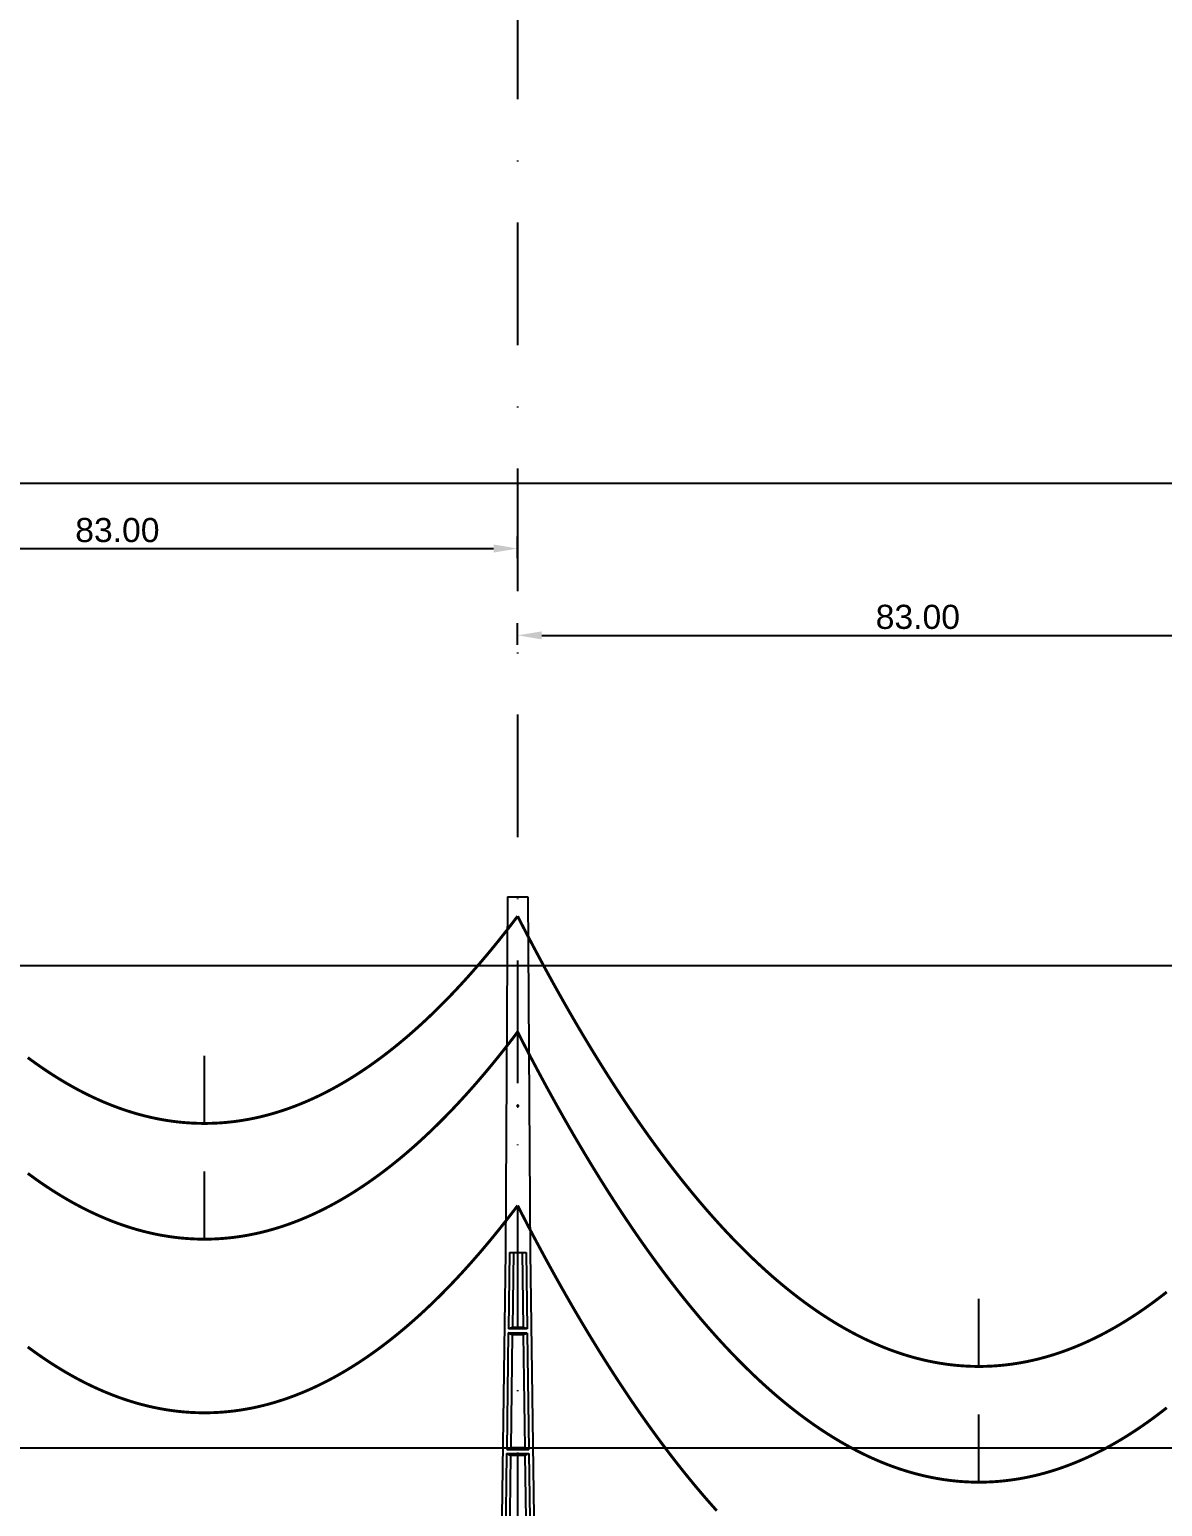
# Model space of a CAD drawing. Header units: metres. Extents: x -121 to 9872, y 3505 to 10721.
# Drawn here: x 4119.9 to 4237.4, y 6570.9 to 6724 of the extents above; entities that cross this region are included whole.
import ezdxf

# ---------------------------------------------------------------- set-up
doc = ezdxf.new("R2010")
doc.units = ezdxf.units.M
doc.header["$PDMODE"] = 2
doc.linetypes.add('DASHDOT', pattern=[25.4, 12.7, -6.35, 0, -6.35])
for name, color, linetype in [('CON-EOL- FO', 101, 'Continuous'), ('CON-EOL-CA ARBUTUS', 144, 'Continuous'), ('cotas', 7, 'Continuous'), ('GRID', 253, 'Continuous'), ('POSTE DT', 7, 'Continuous')]:
    doc.layers.add(name, color=color, linetype=linetype)
doc.styles.get("Standard").update_dxf_attribs({"font": 'arial.ttf'})
doc.dimstyles.new('ISO-25', dxfattribs={"dimtxt": 2.5, "dimasz": 2.5, "dimexe": 1.25, "dimexo": 0.625, "dimtad": 1, "dimzin": 1, "dimtxsty": 'Standard', "dimcen": 2.5, "dimaunit": 1, "dimadec": 3, "dimazin": 3, "dimtfac": 1, "dimtmove": 0, "dimatfit": 3, "dimfxlon": 1, "dimarcsym": 0})

# ---------------------------------------------------------------- blocks, each defined once
blk = doc.blocks.new('*U1')
at = {"layer": 'POSTE DT', "extrusion": (0, 1, 0)}
for p, q in [((-3.31, 378.23), (-4.05, 262)), ((-3.31, 378.23), (3.31, 378.23)), ((3.31, 378.23), (4.06, 262)), ((-4.05, 262), (-7.72, 0)), ((-4.05, 262), (-4.05, 262)), ((-2.73, 262), (-3.08, 237.05)), ((-2.73, 262), (2.75, 262)), ((-1.42, 262), (-1.77, 237.57)), ((1.43, 262), (1.77, 237.57)), ((2.75, 262), (3.1, 237.05)), ((4.06, 262), (7.72, 0)), ((3.1, 237.05), (-3.08, 237.05)), ((-3.1, 235.74), (-3.63, 197.65)), ((3.11, 235.73), (-3.1, 235.74)), ((-1.8, 235.21), (-2.32, 198.19)), ((1.8, 235.21), (2.32, 198.19)), ((3.11, 235.73), (3.65, 197.65)), ((-3.65, 196.34), (-4.19, 158.25)), ((-2.35, 195.8), (-2.87, 158.8)), ((2.35, 195.8), (2.87, 158.8)), ((3.66, 196.34), (4.2, 158.25)), ((-4.21, 156.94), (-4.74, 118.85)), ((-2.9, 156.39), (-3.42, 119.41)), ((2.91, 156.39), (3.42, 119.41)), ((4.21, 156.94), (4.75, 118.85)), ((-4.76, 117.54), (-5.29, 79.45)), ((4.77, 117.54), (-4.76, 117.54)), ((4.75, 118.85), (-4.74, 118.85)), ((-3.46, 116.98), (-3.97, 80.02)), ((3.46, 116.98), (3.98, 80.02)), ((4.77, 117.54), (5.3, 79.45)), ((-5.31, 78.14), (-5.85, 40.06)), ((5.32, 78.14), (-5.31, 78.14)), ((5.3, 79.45), (-5.29, 79.45)), ((-4.01, 77.57), (-4.53, 40.63)), ((4.01, 77.57), (4.53, 40.63)), ((5.32, 78.14), (5.85, 40.06)), ((-5.86, 38.74), (-6.41, 0)), ((5.87, 38.74), (-5.86, 38.74)), ((5.85, 40.06), (-5.85, 40.06)), ((5.87, 38.74), (6.41, 0)), ((-4.56, 38.17), (-5.1, 0)), ((4.56, 38.17), (5.1, 0)), ((-6.41, 0), (-7.72, 0)), ((-5.1, 0), (-6.41, 0)), ((5.1, 0), (-5.1, 0)), ((6.41, 0), (5.1, 0)), ((7.72, 0), (6.41, 0))]:
    blk.add_line(p, q, dxfattribs=at)
at = {"layer": 'POSTE DT', "ltscale": 3}
for points in [[(-3.65, 196.34), (3.66, 196.34)], [(-3.63, 197.65), (3.65, 197.65)], [(-4.21, 156.94), (4.21, 156.94)], [(4.2, 158.25), (-4.19, 158.25)]]:
    blk.add_lwpolyline(points, dxfattribs=at)
at = {"layer": 'POSTE DT'}
for points, knots in [([(0.25, 309.94), (0.25, 309.93), (0.25, 309.93), (0.25, 309.92), (0.25, 309.91), (0.25, 309.9), (0.25, 309.89), (0.24, 309.85), (0.22, 309.82), (0.19, 309.77), (0.16, 309.74), (0.11, 309.71), (0.08, 309.7), (0.01, 309.68), (-0.02, 309.68), (-0.08, 309.7), (-0.11, 309.71), (-0.16, 309.74), (-0.18, 309.76), (-0.21, 309.8), (-0.22, 309.82), (-0.24, 309.85), (-0.24, 309.87), (-0.25, 309.89), (-0.25, 309.9), (-0.25, 309.92), (-0.25, 309.92), (-0.25, 309.93), (-0.25, 309.94), (-0.25, 309.95), (-0.25, 309.95), (-0.25, 309.96), (-0.25, 309.97), (-0.24, 310), (-0.23, 310.02), (-0.21, 310.07), (-0.2, 310.09), (-0.15, 310.14), (-0.13, 310.15), (-0.07, 310.18), (-0.03, 310.19), (0.03, 310.19), (0.06, 310.18), (0.12, 310.16), (0.14, 310.14), (0.18, 310.11), (0.2, 310.09), (0.21, 310.06), (0.22, 310.05), (0.23, 310.04), (0.24, 310.01), (0.24, 309.99), (0.25, 309.97), (0.25, 309.96), (0.25, 309.95), (0.25, 309.94), (0.25, 309.94), (0.25, 309.94), (0.25, 309.94)], [-54.728303, -54.728303, -54.728303, -54.728303, -54.309038, -54.309038, -53.647169, -53.647169, -52.532885, -52.532885, -48.86224, -48.86224, -45.282765, -45.282765, -41.52867, -41.52867, -37.867486, -37.867486, -34.454589, -34.454589, -31.301423, -31.301423, -28.48103, -28.48103, -26.961755, -26.961755, -25.7544, -25.7544, -25.136228, -25.136228, -24.64409, -24.64409, -24.094201, -24.094201, -23.191199, -23.191199, -20.494482, -20.494482, -17.342863, -17.342863, -13.645538, -13.645538, -9.835989, -9.835989, -6.296781, -6.296781, -3.005029, -3.005029, 0, 0, 0, 1.527594, 1.527594, 3.697216, 3.697216, 4.489727, 4.489727, 5.01438, 5.01438, 5.095313, 5.095313, 5.095313, 5.095313]), ([(-1.77, 237.57), (-1.99, 237.49), (-2.21, 237.4), (-2.64, 237.22), (-2.86, 237.14), (-3.08, 237.05)], [0, 0, 0, 0, 56.660495, 56.660495, 113.412826, 113.412826, 113.412826, 113.412826]), ([(1.77, 237.57), (1.18, 237.57), (0.59, 237.57), (-0.59, 237.57), (-1.18, 237.57), (-1.77, 237.57)], [0, 0, 0, 0, 67.306894, 67.306894, 134.614447, 134.614447, 134.614447, 134.614447]), ([(3.1, 237.05), (2.87, 237.14), (2.65, 237.23), (2.21, 237.4), (1.99, 237.49), (1.77, 237.57)], [0, 0, 0, 0, 56.738948, 56.738948, 113.38731, 113.38731, 113.38731, 113.38731]), ([(-3.1, 235.74), (-2.88, 235.65), (-2.67, 235.56), (-2.23, 235.39), (-2.02, 235.3), (-1.8, 235.21)], [0.055576, 0.055576, 0.055576, 0.055576, 56.767409, 56.767409, 113.50757, 113.50757, 113.50757, 113.50757]), ([(-1.8, 235.21), (-1.2, 235.21), (-0.6, 235.21), (0.6, 235.21), (1.2, 235.21), (1.8, 235.21)], [0, 0, 0, 0, 68.567797, 68.567797, 137.136247, 137.136247, 137.136247, 137.136247]), ([(1.8, 235.21), (2.02, 235.3), (2.24, 235.38), (2.68, 235.56), (2.89, 235.65), (3.11, 235.73)], [0, 0, 0, 0, 56.845349, 56.845349, 113.599799, 113.599799, 113.599799, 113.599799]), ([(-2.32, 198.19), (-2.54, 198.1), (-2.76, 198.01), (-3.2, 197.83), (-3.41, 197.74), (-3.63, 197.65)], [0, 0, 0, 0, 63.412073, 63.412073, 126.777421, 126.777421, 126.777421, 126.777421]), ([(2.32, 198.19), (1.55, 198.19), (0.77, 198.19), (-0.77, 198.19), (-1.55, 198.19), (-2.32, 198.19)], [0, 0, 0, 0, 88.31008, 88.31008, 176.620652, 176.620652, 176.620652, 176.620652]), ([(3.65, 197.65), (3.43, 197.74), (3.2, 197.83), (2.76, 198.01), (2.54, 198.1), (2.32, 198.19)], [0, 0, 0, 0, 63.488119, 63.488119, 126.880939, 126.880939, 126.880939, 126.880939]), ([(-3.65, 196.34), (-3.43, 196.25), (-3.22, 196.16), (-2.78, 195.98), (-2.57, 195.89), (-2.35, 195.8)], [0.054307, 0.054307, 0.054307, 0.054307, 63.527131, 63.527131, 127.063246, 127.063246, 127.063246, 127.063246]), ([(-2.35, 195.8), (-1.57, 195.8), (-0.78, 195.8), (0.79, 195.8), (1.57, 195.8), (2.35, 195.8)], [0, 0, 0, 0, 89.585713, 89.585713, 179.17191, 179.17191, 179.17191, 179.17191]), ([(2.35, 195.8), (2.57, 195.89), (2.79, 195.98), (3.23, 196.16), (3.45, 196.25), (3.66, 196.34)], [0, 0, 0, 0, 63.60246, 63.60246, 127.109696, 127.109696, 127.109696, 127.109696]), ([(-4.21, 156.94), (-3.99, 156.85), (-3.77, 156.75), (-3.34, 156.57), (-3.12, 156.48), (-2.9, 156.39)], [0.053423, 0.053423, 0.053423, 0.053423, 70.429742, 70.429742, 140.90167, 140.90167, 140.90167, 140.90167]), ([(-2.87, 158.8), (-3.09, 158.71), (-3.31, 158.62), (-3.75, 158.43), (-3.97, 158.34), (-4.19, 158.25)], [0, 0, 0, 0, 70.301707, 70.301707, 140.590947, 140.590947, 140.590947, 140.590947]), ([(-2.9, 156.39), (-1.94, 156.39), (-0.97, 156.39), (0.97, 156.39), (1.94, 156.39), (2.91, 156.39)], [0, 0, 0, 0, 110.60219, 110.60219, 221.20473, 221.20473, 221.20473, 221.20473]), ([(2.87, 158.8), (1.92, 158.8), (0.96, 158.8), (-0.96, 158.8), (-1.91, 158.8), (-2.87, 158.8)], [0, 0, 0, 0, 109.314454, 109.314454, 218.629264, 218.629264, 218.629264, 218.629264]), ([(4.2, 158.25), (3.98, 158.34), (3.76, 158.44), (3.31, 158.62), (3.09, 158.71), (2.87, 158.8)], [0, 0, 0, 0, 70.379198, 70.379198, 140.659718, 140.659718, 140.659718, 140.659718]), ([(2.91, 156.39), (3.12, 156.48), (3.34, 156.57), (3.78, 156.75), (4, 156.85), (4.21, 156.94)], [0, 0, 0, 0, 70.506649, 70.506649, 140.914701, 140.914701, 140.914701, 140.914701]), ([(-4.76, 117.54), (-4.54, 117.45), (-4.32, 117.35), (-3.89, 117.17), (-3.67, 117.07), (-3.46, 116.98)], [0.052784, 0.052784, 0.052784, 0.052784, 77.438432, 77.438432, 154.950301, 154.950301, 154.950301, 154.950301]), ([(-3.42, 119.41), (-3.64, 119.32), (-3.86, 119.23), (-4.3, 119.04), (-4.52, 118.95), (-4.74, 118.85)], [0, 0, 0, 0, 77.299547, 77.299547, 154.618634, 154.618634, 154.618634, 154.618634]), ([(-3.46, 116.98), (-2.3, 116.98), (-1.15, 116.98), (1.15, 116.98), (2.31, 116.98), (3.46, 116.98)], [0, 0, 0, 0, 131.617604, 131.617604, 263.235447, 263.235447, 263.235447, 263.235447]), ([(3.42, 119.41), (2.28, 119.41), (1.14, 119.41), (-1.14, 119.41), (-2.28, 119.41), (-3.42, 119.41)], [0, 0, 0, 0, 130.319901, 130.319901, 260.640046, 260.640046, 260.640046, 260.640046]), ([(4.75, 118.85), (4.53, 118.95), (4.31, 119.04), (3.87, 119.23), (3.64, 119.32), (3.42, 119.41)], [0, 0, 0, 0, 77.381597, 77.381597, 154.66183, 154.66183, 154.66183, 154.66183]), ([(3.46, 116.98), (3.68, 117.07), (3.89, 117.17), (4.33, 117.35), (4.55, 117.45), (4.77, 117.54)], [0, 0, 0, 0, 77.520013, 77.520013, 154.938747, 154.938747, 154.938747, 154.938747]), ([(-5.31, 78.14), (-5.09, 78.05), (-4.88, 77.95), (-4.44, 77.76), (-4.23, 77.67), (-4.01, 77.57)], [0.052308, 0.052308, 0.052308, 0.052308, 84.527725, 84.527725, 169.158824, 169.158824, 169.158824, 169.158824]), ([(-3.97, 80.02), (-4.19, 79.93), (-4.41, 79.83), (-4.85, 79.64), (-5.07, 79.55), (-5.29, 79.45)], [0, 0, 0, 0, 84.379671, 84.379671, 168.809376, 168.809376, 168.809376, 168.809376]), ([(-4.01, 77.57), (-2.67, 77.57), (-1.34, 77.57), (1.34, 77.57), (2.67, 77.57), (4.01, 77.57)], [0, 0, 0, 0, 152.632212, 152.632212, 305.264569, 305.264569, 305.264569, 305.264569]), ([(3.98, 80.02), (2.65, 80.02), (1.33, 80.02), (-1.32, 80.02), (-2.65, 80.02), (-3.97, 80.02)], [0, 0, 0, 0, 151.326157, 151.326157, 302.652465, 302.652465, 302.652465, 302.652465]), ([(5.3, 79.45), (5.08, 79.55), (4.86, 79.64), (4.42, 79.83), (4.2, 79.93), (3.98, 80.02)], [0, 0, 0, 0, 84.46863, 84.46863, 168.833721, 168.833721, 168.833721, 168.833721]), ([(4.01, 77.57), (4.23, 77.67), (4.45, 77.76), (4.88, 77.95), (5.1, 78.05), (5.32, 78.14)], [0, 0, 0, 0, 84.616316, 84.616316, 169.129178, 169.129178, 169.129178, 169.129178]), ([(-5.86, 38.74), (-5.65, 38.65), (-5.43, 38.55), (-5, 38.36), (-4.78, 38.26), (-4.56, 38.17)], [0.026524, 0.026524, 0.026524, 0.026524, 91.679563, 91.679563, 183.466041, 183.466041, 183.466041, 183.466041]), ([(-4.53, 40.63), (-4.75, 40.53), (-4.97, 40.44), (-5.41, 40.25), (-5.63, 40.15), (-5.85, 40.06)], [0, 0, 0, 0, 91.523648, 91.523648, 183.126775, 183.126775, 183.126775, 183.126775]), ([(4.53, 40.63), (3.02, 40.63), (1.51, 40.63), (-1.51, 40.63), (-3.02, 40.63), (-4.53, 40.63)], [0, 0, 0, 0, 172.33304, 172.33304, 344.666151, 344.666151, 344.666151, 344.666151]), ([(5.85, 40.06), (5.63, 40.15), (5.41, 40.25), (4.97, 40.44), (4.75, 40.53), (4.53, 40.63)], [0, 0, 0, 0, 91.621326, 91.621326, 183.137324, 183.137324, 183.137324, 183.137324]), ([(4.56, 38.17), (4.78, 38.26), (5, 38.36), (5.43, 38.55), (5.65, 38.65), (5.87, 38.74)], [0, 0, 0, 0, 91.776928, 91.776928, 183.448614, 183.448614, 183.448614, 183.448614]), ([(-4.56, 38.17), (-3.04, 38.17), (-1.52, 38.17), (1.52, 38.17), (3.04, 38.17), (4.56, 38.17)], [0, 0, 0, 0, 173.646192, 173.646192, 347.292451, 347.292451, 347.292451, 347.292451])]:
    blk.add_open_spline(points, degree=3, knots=knots, dxfattribs=at)
blk = doc.blocks.new('*D369')
at = {"layer": 'cotas', "color": 0, "lineweight": -2, "transparency": 16777216}
for p, q in [((4087.51, 6669.19), (4087.51, 6671.44)), ((4170.51, 6669.19), (4170.51, 6671.44)), ((4090.01, 6670.19), (4168.01, 6670.19))]:
    blk.add_line(p, q, dxfattribs=at)
at = {"layer": 'cotas', "color": 0, "transparency": 16777216}
for points in [[(4090.01, 6670.61), (4090.01, 6669.77), (4087.51, 6670.19)], [(4168.01, 6670.61), (4168.01, 6669.77), (4170.51, 6670.19)]]:
    blk.add_solid(points, dxfattribs=at)
at = {"layer": 'Defpoints', "color": 0, "transparency": 16777216}
for p in [(4170.51, 6670.19), (4087.51, 6664.68), (4170.51, 6634.07)]:
    blk.add_point(p, dxfattribs=at)
at = {"layer": 'cotas', "color": 0, "transparency": 16777216, "insert": (4129.01, 6672.09), "char_height": 2.5, "attachment_point": 5}
blk.add_mtext('83.00', dxfattribs=at)
blk = doc.blocks.new('*D370')
at = {"layer": 'cotas', "color": 0, "lineweight": -2, "transparency": 16777216}
for p, q in [((4170.51, 6660.19), (4170.51, 6662.44)), ((4253.51, 6660.19), (4253.51, 6662.44)), ((4173.01, 6661.19), (4251.01, 6661.19))]:
    blk.add_line(p, q, dxfattribs=at)
at = {"layer": 'cotas', "color": 0, "transparency": 16777216}
for points in [[(4173.01, 6661.6), (4173.01, 6660.77), (4170.51, 6661.19)], [(4251.01, 6661.6), (4251.01, 6660.77), (4253.51, 6661.19)]]:
    blk.add_solid(points, dxfattribs=at)
at = {"layer": 'Defpoints', "color": 0, "transparency": 16777216}
for p in [(4253.51, 6661.19), (4170.51, 6634.07), (4253.51, 6612.59)]:
    blk.add_point(p, dxfattribs=at)
at = {"layer": 'cotas', "color": 0, "transparency": 16777216, "insert": (4212.01, 6663.09), "char_height": 2.5, "attachment_point": 5}
blk.add_mtext('83.00', dxfattribs=at)

msp = doc.modelspace()

# ---------------------------------------------------------------- linework, layer by layer
at = {"layer": 'CON-EOL- FO', "const_width": 0.3}
for points in [[(4119.72, 6587.416), (4120.133, 6587.112), (4120.546, 6586.814), (4120.959, 6586.524), (4121.372, 6586.24), (4121.785, 6585.964), (4122.198, 6585.694), (4122.611, 6585.431), (4123.024, 6585.176), (4123.437, 6584.927), (4123.85, 6584.685), (4124.263, 6584.45), (4124.676, 6584.222), (4125.088, 6584.001), (4125.501, 6583.787), (4125.914, 6583.58), (4126.327, 6583.38), (4126.74, 6583.187), (4127.153, 6583), (4127.566, 6582.821), (4127.979, 6582.649), (4128.392, 6582.483), (4128.805, 6582.325), (4129.218, 6582.173), (4129.631, 6582.029), (4130.044, 6581.891), (4130.457, 6581.76), (4130.87, 6581.636), (4131.282, 6581.519), (4131.695, 6581.409), (4132.108, 6581.307), (4132.521, 6581.21), (4132.934, 6581.121), (4133.347, 6581.039), (4133.76, 6580.964), (4134.173, 6580.896), (4134.586, 6580.834), (4134.999, 6580.78), (4135.412, 6580.732), (4135.825, 6580.692), (4136.238, 6580.658), (4136.651, 6580.631), (4137.064, 6580.612), (4137.477, 6580.599), (4137.889, 6580.593), (4138.302, 6580.594), (4138.715, 6580.602), (4139.128, 6580.617), (4139.541, 6580.639), (4139.954, 6580.667), (4140.367, 6580.703), (4140.78, 6580.746), (4141.193, 6580.795), (4141.606, 6580.852), (4142.019, 6580.915), (4142.432, 6580.986), (4142.845, 6581.063), (4143.258, 6581.147), (4143.671, 6581.238), (4144.083, 6581.337), (4144.496, 6581.442), (4144.909, 6581.554), (4145.322, 6581.673), (4145.735, 6581.799), (4146.148, 6581.931), (4146.561, 6582.071), (4146.974, 6582.218), (4147.387, 6582.372), (4147.8, 6582.532), (4148.213, 6582.7), (4148.626, 6582.874), (4149.039, 6583.055), (4149.452, 6583.244), (4149.865, 6583.439), (4150.277, 6583.641), (4150.69, 6583.851), (4151.103, 6584.067), (4151.516, 6584.29), (4151.929, 6584.52), (4152.342, 6584.757), (4152.755, 6585.001), (4153.168, 6585.252), (4153.581, 6585.509), (4153.994, 6585.774), (4154.407, 6586.046), (4154.82, 6586.324), (4155.233, 6586.61), (4155.646, 6586.903), (4156.059, 6587.202), (4156.472, 6587.509), (4156.884, 6587.822), (4157.297, 6588.142), (4157.71, 6588.47), (4158.123, 6588.804), (4158.536, 6589.145), (4158.949, 6589.493), (4159.362, 6589.849), (4159.775, 6590.211), (4160.188, 6590.58), (4160.601, 6590.956), (4161.014, 6591.339), (4161.427, 6591.729), (4161.84, 6592.126), (4162.253, 6592.53), (4162.666, 6592.941), (4163.078, 6593.358), (4163.491, 6593.783), (4163.904, 6594.215), (4164.317, 6594.654), (4164.73, 6595.1), (4165.143, 6595.552), (4165.556, 6596.012), (4165.969, 6596.479), (4166.382, 6596.952), (4166.795, 6597.433), (4167.208, 6597.921), (4167.621, 6598.415), (4168.034, 6598.917), (4168.447, 6599.425), (4168.86, 6599.941), (4169.273, 6600.464), (4169.685, 6600.993), (4170.098, 6601.53), (4170.511, 6602.073)], [(4170.511, 6602.073), (4170.924, 6601.268), (4171.337, 6600.47), (4171.75, 6599.68), (4172.163, 6598.896), (4172.576, 6598.119), (4172.989, 6597.35), (4173.402, 6596.587), (4173.815, 6595.832), (4174.228, 6595.083), (4174.641, 6594.342), (4175.054, 6593.608), (4175.467, 6592.88), (4175.879, 6592.16), (4176.292, 6591.447), (4176.705, 6590.741), (4177.118, 6590.042), (4177.531, 6589.35), (4177.944, 6588.665), (4178.357, 6587.987), (4178.77, 6587.316), (4179.183, 6586.652), (4179.596, 6585.995), (4180.009, 6585.345), (4180.422, 6584.702), (4180.835, 6584.066), (4181.248, 6583.437), (4181.661, 6582.815), (4182.074, 6582.2), (4182.486, 6581.592), (4182.899, 6580.991), (4183.312, 6580.398), (4183.725, 6579.811), (4184.138, 6579.231), (4184.551, 6578.658), (4184.964, 6578.092), (4185.377, 6577.534), (4185.79, 6576.982), (4186.203, 6576.437), (4186.616, 6575.899), (4187.029, 6575.368), (4187.442, 6574.844), (4187.855, 6574.328), (4188.268, 6573.818), (4188.68, 6573.315), (4189.093, 6572.819), (4189.506, 6572.33), (4189.919, 6571.848), (4190.332, 6571.373), (4190.745, 6570.905), (4191.158, 6570.444)]]:
    msp.add_lwpolyline(points, dxfattribs=at)
at = {"layer": 'CON-EOL-CA ARBUTUS'}
for p, q in [((4138.034, 6610.592), (4138.034, 6617.592)), ((4138.034, 6598.592), (4138.034, 6605.592)), ((4218.344, 6585.4), (4218.344, 6592.4)), ((4218.344, 6573.4), (4218.344, 6580.4))]:
    msp.add_line(p, q, dxfattribs=at)
at = {"layer": 'CON-EOL-CA ARBUTUS', "const_width": 0.3}
for points in [[(4119.72, 6617.416), (4120.133, 6617.112), (4120.546, 6616.814), (4120.959, 6616.524), (4121.372, 6616.24), (4121.785, 6615.964), (4122.198, 6615.694), (4122.611, 6615.431), (4123.024, 6615.176), (4123.437, 6614.927), (4123.85, 6614.685), (4124.263, 6614.45), (4124.676, 6614.222), (4125.088, 6614.001), (4125.501, 6613.787), (4125.914, 6613.58), (4126.327, 6613.38), (4126.74, 6613.187), (4127.153, 6613), (4127.566, 6612.821), (4127.979, 6612.649), (4128.392, 6612.483), (4128.805, 6612.325), (4129.218, 6612.173), (4129.631, 6612.029), (4130.044, 6611.891), (4130.457, 6611.76), (4130.87, 6611.636), (4131.282, 6611.519), (4131.695, 6611.409), (4132.108, 6611.306), (4132.521, 6611.21), (4132.934, 6611.121), (4133.347, 6611.039), (4133.76, 6610.964), (4134.173, 6610.896), (4134.586, 6610.834), (4134.999, 6610.78), (4135.412, 6610.732), (4135.825, 6610.692), (4136.238, 6610.658), (4136.651, 6610.631), (4137.064, 6610.612), (4137.477, 6610.599), (4137.889, 6610.593), (4138.302, 6610.594), (4138.715, 6610.602), (4139.128, 6610.617), (4139.541, 6610.639), (4139.954, 6610.667), (4140.367, 6610.703), (4140.78, 6610.746), (4141.193, 6610.795), (4141.606, 6610.852), (4142.019, 6610.915), (4142.432, 6610.986), (4142.845, 6611.063), (4143.258, 6611.147), (4143.671, 6611.238), (4144.083, 6611.337), (4144.496, 6611.442), (4144.909, 6611.554), (4145.322, 6611.673), (4145.735, 6611.799), (4146.148, 6611.931), (4146.561, 6612.071), (4146.974, 6612.218), (4147.387, 6612.372), (4147.8, 6612.532), (4148.213, 6612.7), (4148.626, 6612.874), (4149.039, 6613.055), (4149.452, 6613.244), (4149.865, 6613.439), (4150.277, 6613.641), (4150.69, 6613.851), (4151.103, 6614.067), (4151.516, 6614.29), (4151.929, 6614.52), (4152.342, 6614.757), (4152.755, 6615.001), (4153.168, 6615.251), (4153.581, 6615.509), (4153.994, 6615.774), (4154.407, 6616.046), (4154.82, 6616.324), (4155.233, 6616.61), (4155.646, 6616.903), (4156.059, 6617.202), (4156.472, 6617.509), (4156.884, 6617.822), (4157.297, 6618.142), (4157.71, 6618.47), (4158.123, 6618.804), (4158.536, 6619.145), (4158.949, 6619.493), (4159.362, 6619.849), (4159.775, 6620.211), (4160.188, 6620.58), (4160.601, 6620.956), (4161.014, 6621.339), (4161.427, 6621.729), (4161.84, 6622.126), (4162.253, 6622.53), (4162.666, 6622.941), (4163.078, 6623.358), (4163.491, 6623.783), (4163.904, 6624.215), (4164.317, 6624.654), (4164.73, 6625.1), (4165.143, 6625.552), (4165.556, 6626.012), (4165.969, 6626.479), (4166.382, 6626.952), (4166.795, 6627.433), (4167.208, 6627.921), (4167.621, 6628.415), (4168.034, 6628.917), (4168.447, 6629.425), (4168.86, 6629.941), (4169.273, 6630.464), (4169.685, 6630.993), (4170.098, 6631.53), (4170.511, 6632.073)], [(4170.511, 6632.073), (4170.924, 6631.268), (4171.337, 6630.47), (4171.75, 6629.68), (4172.163, 6628.896), (4172.576, 6628.119), (4172.989, 6627.35), (4173.402, 6626.587), (4173.815, 6625.832), (4174.228, 6625.083), (4174.641, 6624.342), (4175.054, 6623.608), (4175.467, 6622.88), (4175.879, 6622.16), (4176.292, 6621.447), (4176.705, 6620.741), (4177.118, 6620.042), (4177.531, 6619.35), (4177.944, 6618.665), (4178.357, 6617.987), (4178.77, 6617.316), (4179.183, 6616.652), (4179.596, 6615.995), (4180.009, 6615.345), (4180.422, 6614.702), (4180.835, 6614.066), (4181.248, 6613.437), (4181.661, 6612.815), (4182.074, 6612.2), (4182.486, 6611.592), (4182.899, 6610.991), (4183.312, 6610.398), (4183.725, 6609.811), (4184.138, 6609.231), (4184.551, 6608.658), (4184.964, 6608.092), (4185.377, 6607.534), (4185.79, 6606.982), (4186.203, 6606.437), (4186.616, 6605.899), (4187.029, 6605.368), (4187.442, 6604.844), (4187.855, 6604.328), (4188.268, 6603.818), (4188.68, 6603.315), (4189.093, 6602.819), (4189.506, 6602.33), (4189.919, 6601.848), (4190.332, 6601.373), (4190.745, 6600.905), (4191.158, 6600.444), (4191.571, 6599.99), (4191.984, 6599.543), (4192.397, 6599.103), (4192.81, 6598.67), (4193.223, 6598.244), (4193.636, 6597.825), (4194.049, 6597.412), (4194.462, 6597.007), (4194.875, 6596.609), (4195.287, 6596.218), (4195.7, 6595.833), (4196.113, 6595.456), (4196.526, 6595.086), (4196.939, 6594.722), (4197.352, 6594.366), (4197.765, 6594.016), (4198.178, 6593.674), (4198.591, 6593.338), (4199.004, 6593.01), (4199.417, 6592.688), (4199.83, 6592.373), (4200.243, 6592.066), (4200.656, 6591.765), (4201.069, 6591.471), (4201.481, 6591.184), (4201.894, 6590.904), (4202.307, 6590.631), (4202.72, 6590.365), (4203.133, 6590.106), (4203.546, 6589.854), (4203.959, 6589.609), (4204.372, 6589.37), (4204.785, 6589.139), (4205.198, 6588.915), (4205.611, 6588.697), (4206.024, 6588.487), (4206.437, 6588.283), (4206.85, 6588.087), (4207.263, 6587.897), (4207.676, 6587.714), (4208.088, 6587.539), (4208.501, 6587.37), (4208.914, 6587.208), (4209.327, 6587.053), (4209.74, 6586.905), (4210.153, 6586.764), (4210.566, 6586.63), (4210.979, 6586.503), (4211.392, 6586.382), (4211.805, 6586.269), (4212.218, 6586.163), (4212.631, 6586.063), (4213.044, 6585.971), (4213.457, 6585.885), (4213.87, 6585.807), (4214.282, 6585.735), (4214.695, 6585.67), (4215.108, 6585.612), (4215.521, 6585.562), (4215.934, 6585.518), (4216.347, 6585.481), (4216.76, 6585.451), (4217.173, 6585.428), (4217.586, 6585.411), (4217.999, 6585.402), (4218.412, 6585.4), (4218.825, 6585.404), (4219.238, 6585.416), (4219.651, 6585.434), (4220.064, 6585.46), (4220.477, 6585.492), (4220.889, 6585.531), (4221.302, 6585.578), (4221.715, 6585.631), (4222.128, 6585.691), (4222.541, 6585.758), (4222.954, 6585.832), (4223.367, 6585.913), (4223.78, 6586.001), (4224.193, 6586.095), (4224.606, 6586.197), (4225.019, 6586.306), (4225.432, 6586.421), (4225.845, 6586.544), (4226.258, 6586.673), (4226.671, 6586.81), (4227.083, 6586.953), (4227.496, 6587.103), (4227.909, 6587.261), (4228.322, 6587.425), (4228.735, 6587.596), (4229.148, 6587.774), (4229.561, 6587.959), (4229.974, 6588.151), (4230.387, 6588.35), (4230.8, 6588.556), (4231.213, 6588.768), (4231.626, 6588.988), (4232.039, 6589.215), (4232.452, 6589.448), (4232.865, 6589.689), (4233.277, 6589.936), (4233.69, 6590.191), (4234.103, 6590.452), (4234.516, 6590.721), (4234.929, 6590.996), (4235.342, 6591.278), (4235.755, 6591.567), (4236.168, 6591.863), (4236.581, 6592.166), (4236.994, 6592.477), (4237.407, 6592.794), (4237.82, 6593.117)], [(4119.72, 6605.416), (4120.133, 6605.112), (4120.546, 6604.814), (4120.959, 6604.524), (4121.372, 6604.24), (4121.785, 6603.964), (4122.198, 6603.694), (4122.611, 6603.431), (4123.024, 6603.176), (4123.437, 6602.927), (4123.85, 6602.685), (4124.263, 6602.45), (4124.676, 6602.222), (4125.088, 6602.001), (4125.501, 6601.787), (4125.914, 6601.58), (4126.327, 6601.38), (4126.74, 6601.187), (4127.153, 6601), (4127.566, 6600.821), (4127.979, 6600.649), (4128.392, 6600.483), (4128.805, 6600.325), (4129.218, 6600.173), (4129.631, 6600.029), (4130.044, 6599.891), (4130.457, 6599.76), (4130.87, 6599.636), (4131.282, 6599.519), (4131.695, 6599.409), (4132.108, 6599.307), (4132.521, 6599.21), (4132.934, 6599.121), (4133.347, 6599.039), (4133.76, 6598.964), (4134.173, 6598.896), (4134.586, 6598.834), (4134.999, 6598.78), (4135.412, 6598.732), (4135.825, 6598.692), (4136.238, 6598.658), (4136.651, 6598.631), (4137.064, 6598.612), (4137.477, 6598.599), (4137.889, 6598.593), (4138.302, 6598.594), (4138.715, 6598.602), (4139.128, 6598.617), (4139.541, 6598.639), (4139.954, 6598.667), (4140.367, 6598.703), (4140.78, 6598.746), (4141.193, 6598.795), (4141.606, 6598.852), (4142.019, 6598.915), (4142.432, 6598.986), (4142.845, 6599.063), (4143.258, 6599.147), (4143.671, 6599.238), (4144.083, 6599.337), (4144.496, 6599.442), (4144.909, 6599.554), (4145.322, 6599.673), (4145.735, 6599.799), (4146.148, 6599.931), (4146.561, 6600.071), (4146.974, 6600.218), (4147.387, 6600.372), (4147.8, 6600.532), (4148.213, 6600.7), (4148.626, 6600.874), (4149.039, 6601.055), (4149.452, 6601.244), (4149.865, 6601.439), (4150.277, 6601.641), (4150.69, 6601.851), (4151.103, 6602.067), (4151.516, 6602.29), (4151.929, 6602.52), (4152.342, 6602.757), (4152.755, 6603.001), (4153.168, 6603.252), (4153.581, 6603.509), (4153.994, 6603.774), (4154.407, 6604.046), (4154.82, 6604.324), (4155.233, 6604.61), (4155.646, 6604.903), (4156.059, 6605.202), (4156.472, 6605.509), (4156.884, 6605.822), (4157.297, 6606.142), (4157.71, 6606.47), (4158.123, 6606.804), (4158.536, 6607.145), (4158.949, 6607.493), (4159.362, 6607.849), (4159.775, 6608.211), (4160.188, 6608.58), (4160.601, 6608.956), (4161.014, 6609.339), (4161.427, 6609.729), (4161.84, 6610.126), (4162.253, 6610.53), (4162.666, 6610.941), (4163.078, 6611.358), (4163.491, 6611.783), (4163.904, 6612.215), (4164.317, 6612.654), (4164.73, 6613.1), (4165.143, 6613.552), (4165.556, 6614.012), (4165.969, 6614.479), (4166.382, 6614.952), (4166.795, 6615.433), (4167.208, 6615.921), (4167.621, 6616.415), (4168.034, 6616.917), (4168.447, 6617.425), (4168.86, 6617.941), (4169.273, 6618.464), (4169.685, 6618.993), (4170.098, 6619.53), (4170.511, 6620.073)], [(4170.511, 6620.073), (4170.924, 6619.268), (4171.337, 6618.47), (4171.75, 6617.68), (4172.163, 6616.896), (4172.576, 6616.119), (4172.989, 6615.35), (4173.402, 6614.587), (4173.815, 6613.832), (4174.228, 6613.083), (4174.641, 6612.342), (4175.054, 6611.608), (4175.467, 6610.88), (4175.879, 6610.16), (4176.292, 6609.447), (4176.705, 6608.741), (4177.118, 6608.042), (4177.531, 6607.35), (4177.944, 6606.665), (4178.357, 6605.987), (4178.77, 6605.316), (4179.183, 6604.652), (4179.596, 6603.995), (4180.009, 6603.345), (4180.422, 6602.702), (4180.835, 6602.066), (4181.248, 6601.437), (4181.661, 6600.815), (4182.074, 6600.2), (4182.486, 6599.592), (4182.899, 6598.991), (4183.312, 6598.398), (4183.725, 6597.811), (4184.138, 6597.231), (4184.551, 6596.658), (4184.964, 6596.092), (4185.377, 6595.534), (4185.79, 6594.982), (4186.203, 6594.437), (4186.616, 6593.899), (4187.029, 6593.368), (4187.442, 6592.844), (4187.855, 6592.328), (4188.268, 6591.818), (4188.68, 6591.315), (4189.093, 6590.819), (4189.506, 6590.33), (4189.919, 6589.848), (4190.332, 6589.373), (4190.745, 6588.905), (4191.158, 6588.444), (4191.571, 6587.99), (4191.984, 6587.543), (4192.397, 6587.103), (4192.81, 6586.67), (4193.223, 6586.244), (4193.636, 6585.825), (4194.049, 6585.412), (4194.462, 6585.007), (4194.875, 6584.609), (4195.287, 6584.218), (4195.7, 6583.833), (4196.113, 6583.456), (4196.526, 6583.086), (4196.939, 6582.722), (4197.352, 6582.366), (4197.765, 6582.016), (4198.178, 6581.674), (4198.591, 6581.338), (4199.004, 6581.01), (4199.417, 6580.688), (4199.83, 6580.373), (4200.243, 6580.066), (4200.656, 6579.765), (4201.069, 6579.471), (4201.481, 6579.184), (4201.894, 6578.904), (4202.307, 6578.631), (4202.72, 6578.365), (4203.133, 6578.106), (4203.546, 6577.854), (4203.959, 6577.609), (4204.372, 6577.37), (4204.785, 6577.139), (4205.198, 6576.915), (4205.611, 6576.697), (4206.024, 6576.487), (4206.437, 6576.283), (4206.85, 6576.087), (4207.263, 6575.897), (4207.676, 6575.714), (4208.088, 6575.539), (4208.501, 6575.37), (4208.914, 6575.208), (4209.327, 6575.053), (4209.74, 6574.905), (4210.153, 6574.764), (4210.566, 6574.63), (4210.979, 6574.503), (4211.392, 6574.382), (4211.805, 6574.269), (4212.218, 6574.163), (4212.631, 6574.063), (4213.044, 6573.971), (4213.457, 6573.885), (4213.87, 6573.807), (4214.282, 6573.735), (4214.695, 6573.67), (4215.108, 6573.613), (4215.521, 6573.562), (4215.934, 6573.518), (4216.347, 6573.481), (4216.76, 6573.451), (4217.173, 6573.428), (4217.586, 6573.411), (4217.999, 6573.402), (4218.412, 6573.4), (4218.825, 6573.404), (4219.238, 6573.416), (4219.651, 6573.434), (4220.064, 6573.46), (4220.477, 6573.492), (4220.889, 6573.531), (4221.302, 6573.578), (4221.715, 6573.631), (4222.128, 6573.691), (4222.541, 6573.758), (4222.954, 6573.832), (4223.367, 6573.913), (4223.78, 6574.001), (4224.193, 6574.095), (4224.606, 6574.197), (4225.019, 6574.306), (4225.432, 6574.421), (4225.845, 6574.544), (4226.258, 6574.673), (4226.671, 6574.81), (4227.083, 6574.953), (4227.496, 6575.103), (4227.909, 6575.261), (4228.322, 6575.425), (4228.735, 6575.596), (4229.148, 6575.774), (4229.561, 6575.959), (4229.974, 6576.151), (4230.387, 6576.35), (4230.8, 6576.556), (4231.213, 6576.768), (4231.626, 6576.988), (4232.039, 6577.215), (4232.452, 6577.448), (4232.865, 6577.689), (4233.277, 6577.936), (4233.69, 6578.191), (4234.103, 6578.452), (4234.516, 6578.721), (4234.929, 6578.996), (4235.342, 6579.278), (4235.755, 6579.567), (4236.168, 6579.863), (4236.581, 6580.166), (4236.994, 6580.477), (4237.407, 6580.794), (4237.82, 6581.117)]]:
    msp.add_lwpolyline(points, dxfattribs=at)
at = {"layer": 'GRID', "linetype": 'DASHDOT'}
msp.add_line((4170.511, 7876.973), (4170.511, 5510.205), dxfattribs=at)
at = {"layer": 'GRID'}
for points in [[(-30.298, 6676.973), (7827.812, 6676.973)], [(-30.298, 6626.973), (7827.812, 6626.973)], [(-30.298, 6576.973), (7827.812, 6576.973)]]:
    msp.add_lwpolyline(points, dxfattribs=at)

# ---------------------------------------------------------------- block references
at = {"layer": 'POSTE DT', "xscale": 0.3172702451939489, "yscale": 0.3172702451939489, "zscale": 0.3172702451939489}
msp.add_blockref('*U1', (4170.527, 6514.073), dxfattribs=at)

# ---------------------------------------------------------------- dimensions: what is measured, and where the dimension line sits
at = {"layer": 'cotas'}
for base, p1, p2, picture, middle in [((4170.511, 6670.19), (4087.511, 6664.681), (4170.511, 6634.072), '*D369', (4129.011, 6672.093)), ((4253.511, 6661.187), (4170.511, 6634.072), (4253.511, 6612.591), '*D370', (4212.011, 6663.09))]:
    dim = msp.add_linear_dim(base=base, p1=p1, p2=p2, dimstyle='ISO-25', dxfattribs=at)
    dim.commit()
    dim.dimension.update_dxf_attribs({"geometry": picture, "text_midpoint": middle})

doc.saveas('drawing.dxf')
